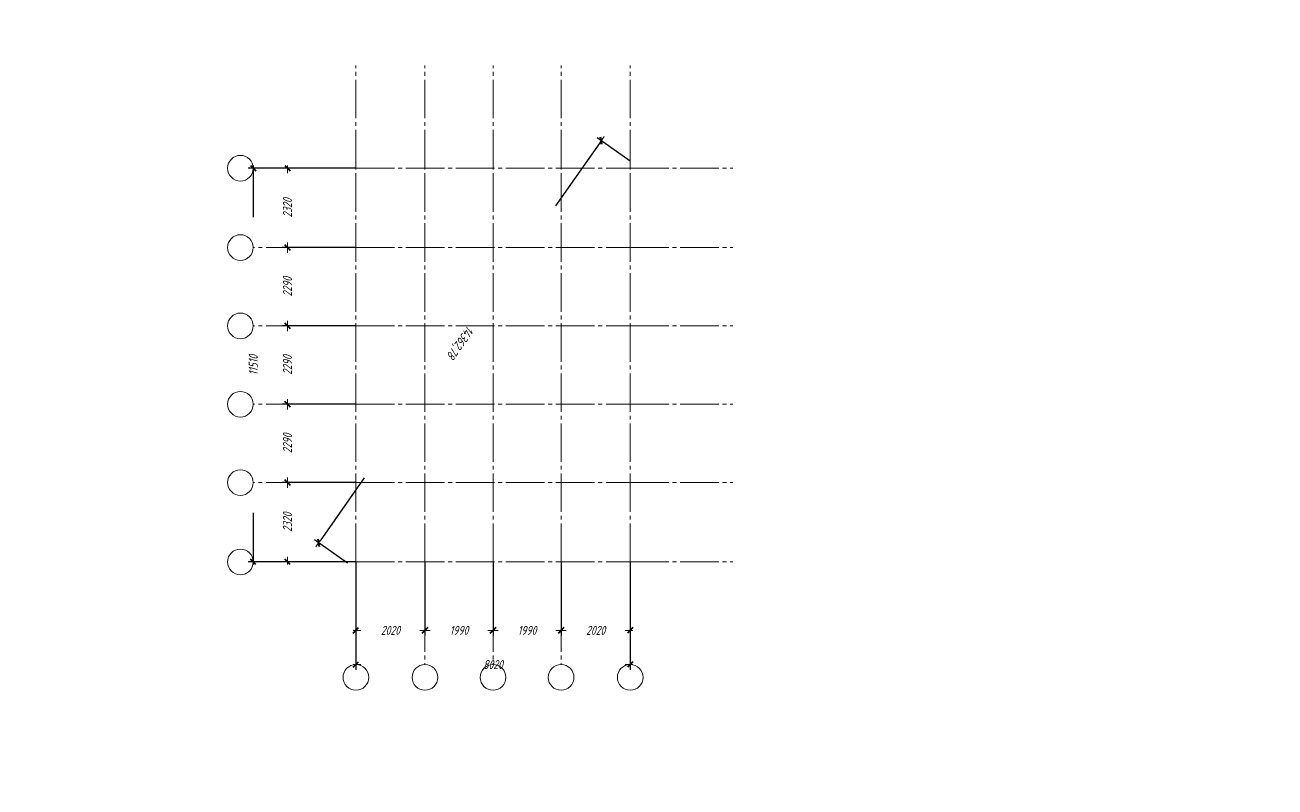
# Model space of a CAD drawing. Header units: millimetres. Extents: x 0 to 7980, y 0 to 297.
# Drawn here: x 0 to 487.2, y 0 to 297 of the extents above; entities that cross this region are included whole.
import ezdxf

# ---------------------------------------------------------------- set-up
doc = ezdxf.new("R2010")
doc.units = ezdxf.units.MM
for name, pattern in [('K5LT_AXLED', [19.5, 15, -1.5, 1.5, -1.5]), ('K5LT_BASIC', [0]), ('K5LT_THIN', [0])]:
    doc.linetypes.add(name, pattern=pattern)
doc.layers.add('Системный слой', color=7, linetype='Continuous')
doc.styles.add('KDIMTEXTSTYLE', font='GOST_AU.SHX', dxfattribs={"width": 0.96, "oblique": 15, "height": 5})
doc.styles.add('KTEXTSTYLE', font='GOST_AU.SHX', dxfattribs={"width": 0.96, "height": 5})
doc.dimstyles.new('KDIMSTYLE (0.01)', dxfattribs={"dimtxt": 5, "dimasz": 1, "dimexe": 2, "dimexo": 0, "dimgap": 1, "dimtad": 1, "dimlfac": 75, "dimtxsty": 'KDIMTEXTSTYLE', "dimsah": 1, "dimcen": 0, "dimdle": 1, "dimadec": 0, "dimazin": 0, "dimtfac": 0.667, "dimtmove": 0, "dimatfit": 3, "dimfxl": 0, "dimtvp": 1, "dimtolj": 1, "dimtzin": 0, "dimarcsym": 0})

# ---------------------------------------------------------------- blocks, each defined once
blk = doc.blocks.new('U1')
at = {"layer": 'Системный слой', "color": 30, "linetype": 'K5LT_AXLED', "lineweight": 18}
for p, q in [((108.9608215230213, 87.72095628591303), (88.96082152302128, 87.72095628591303)), ((128.9608215230213, 87.72095628591303), (108.9608215230213, 87.72095628591303)), ((128.9608215230213, 87.72095628591303), (235.8941548563546, 87.72095628591303)), ((235.8941548563546, 87.72095628591303), (275.8941548563546, 87.72095628591303))]:
    blk.add_line(p, q, dxfattribs=at)
at = {"layer": 'Системный слой', "color": 7, "linetype": 'K5LT_THIN', "lineweight": 18}
blk.add_arc((83.96082152302125, 87.72095628591302), 5, 0, 359.999994270422, dxfattribs=at)
blk = doc.blocks.new('U2')
at = {"layer": 'Системный слой', "color": 30, "linetype": 'K5LT_AXLED', "lineweight": 18}
for p, q in [((108.9608215230213, 118.6542896192464), (88.96082152302128, 118.6542896192464)), ((128.9608215230213, 118.6542896192464), (108.9608215230213, 118.6542896192464)), ((128.9608215230213, 118.6542896192464), (235.8941548563546, 118.6542896192464)), ((235.8941548563546, 118.6542896192464), (275.8941548563546, 118.6542896192464))]:
    blk.add_line(p, q, dxfattribs=at)
at = {"layer": 'Системный слой', "color": 7, "linetype": 'K5LT_THIN', "lineweight": 18}
blk.add_arc((83.96082152302125, 118.6542896192464), 5, 0, 359.999994270422, dxfattribs=at)
blk = doc.blocks.new('U3')
at = {"layer": 'Системный слой', "color": 30, "linetype": 'K5LT_AXLED', "lineweight": 18}
for p, q in [((108.9608215230213, 149.1876229525797), (88.96082152302128, 149.1876229525797)), ((128.9608215230213, 149.1876229525797), (108.9608215230213, 149.1876229525797)), ((128.9608215230213, 149.1876229525797), (235.8941548563546, 149.1876229525797)), ((235.8941548563546, 149.1876229525797), (275.8941548563546, 149.1876229525797))]:
    blk.add_line(p, q, dxfattribs=at)
at = {"layer": 'Системный слой', "color": 7, "linetype": 'K5LT_THIN', "lineweight": 18}
blk.add_arc((83.96082152302125, 149.1876229525797), 5, 0, 359.999994270422, dxfattribs=at)
blk = doc.blocks.new('U4')
at = {"layer": 'Системный слой', "color": 30, "linetype": 'K5LT_AXLED', "lineweight": 18}
for p, q in [((108.9608215230213, 179.720956285913), (88.96082152302128, 179.720956285913)), ((128.9608215230213, 179.720956285913), (108.9608215230213, 179.720956285913)), ((128.9608215230213, 179.720956285913), (235.8941548563546, 179.720956285913)), ((235.8941548563546, 179.720956285913), (275.8941548563546, 179.720956285913))]:
    blk.add_line(p, q, dxfattribs=at)
at = {"layer": 'Системный слой', "color": 7, "linetype": 'K5LT_THIN', "lineweight": 18}
blk.add_arc((83.96082152302125, 179.720956285913), 5, 0, 359.999994270422, dxfattribs=at)
blk = doc.blocks.new('U5')
at = {"layer": 'Системный слой', "color": 30, "linetype": 'K5LT_AXLED', "lineweight": 18}
for p, q in [((108.9608215230213, 210.2542896192464), (88.96082152302128, 210.2542896192464)), ((128.9608215230213, 210.2542896192464), (108.9608215230213, 210.2542896192464)), ((128.9608215230213, 210.2542896192464), (235.8941548563546, 210.2542896192464)), ((235.8941548563546, 210.2542896192464), (275.8941548563546, 210.2542896192464))]:
    blk.add_line(p, q, dxfattribs=at)
at = {"layer": 'Системный слой', "color": 7, "linetype": 'K5LT_THIN', "lineweight": 18}
blk.add_arc((83.96082152302125, 210.2542896192463), 5, 0, 359.999994270422, dxfattribs=at)
blk = doc.blocks.new('U6')
at = {"layer": 'Системный слой', "color": 30, "linetype": 'K5LT_AXLED', "lineweight": 18}
for p, q in [((108.9608215230213, 241.1876229525797), (88.96082152302128, 241.1876229525797)), ((128.9608215230213, 241.1876229525797), (108.9608215230213, 241.1876229525797)), ((128.9608215230213, 241.1876229525797), (235.8941548563546, 241.1876229525797)), ((235.8941548563546, 241.1876229525797), (275.8941548563546, 241.1876229525797))]:
    blk.add_line(p, q, dxfattribs=at)
at = {"layer": 'Системный слой', "color": 7, "linetype": 'K5LT_THIN', "lineweight": 18}
blk.add_arc((83.96082152302125, 241.1876229525797), 5, 0, 359.999994270422, dxfattribs=at)
blk = doc.blocks.new('U7')
at = {"layer": 'Системный слой', "color": 30, "linetype": 'K5LT_AXLED', "lineweight": 18}
for p, q in [((128.9608215230213, 241.1876229525797), (128.9608215230213, 281.1876229525797)), ((128.9608215230213, 87.72095628591303), (128.9608215230213, 241.1876229525797)), ((128.9608215230213, 87.72095628591303), (128.9608215230213, 67.72095628591303)), ((128.9608215230213, 67.72095628591303), (128.9608215230213, 47.72095628591303))]:
    blk.add_line(p, q, dxfattribs=at)
at = {"layer": 'Системный слой', "color": 7, "linetype": 'K5LT_THIN', "lineweight": 18}
blk.add_arc((128.9608215230213, 42.72095628591302), 5, 0, 359.999994270422, dxfattribs=at)
blk = doc.blocks.new('U8')
at = {"layer": 'Системный слой', "color": 30, "linetype": 'K5LT_AXLED', "lineweight": 18}
for p, q in [((155.8941548563546, 241.1876229525797), (155.8941548563546, 281.1876229525797)), ((155.8941548563546, 87.72095628591303), (155.8941548563546, 241.1876229525797)), ((155.8941548563546, 87.72095628591303), (155.8941548563546, 67.72095628591303)), ((155.8941548563546, 67.72095628591303), (155.8941548563546, 47.72095628591303))]:
    blk.add_line(p, q, dxfattribs=at)
at = {"layer": 'Системный слой', "color": 7, "linetype": 'K5LT_THIN', "lineweight": 18}
blk.add_arc((155.8941548563546, 42.72095628591302), 5, 0, 359.999994270422, dxfattribs=at)
blk = doc.blocks.new('U9')
at = {"layer": 'Системный слой', "color": 30, "linetype": 'K5LT_AXLED', "lineweight": 18}
for p, q in [((182.427488189688, 241.1876229525797), (182.427488189688, 281.1876229525797)), ((182.4274881896879, 87.72095628591303), (182.427488189688, 241.1876229525797)), ((182.4274881896879, 87.72095628591303), (182.4274881896879, 67.72095628591303)), ((182.4274881896879, 67.72095628591303), (182.4274881896879, 47.72095628591303))]:
    blk.add_line(p, q, dxfattribs=at)
at = {"layer": 'Системный слой', "color": 7, "linetype": 'K5LT_THIN', "lineweight": 18}
blk.add_arc((182.4274881896879, 42.72095628591302), 5, 0, 359.999994270422, dxfattribs=at)
blk = doc.blocks.new('U10')
at = {"layer": 'Системный слой', "color": 30, "linetype": 'K5LT_AXLED', "lineweight": 18}
for p, q in [((208.9608215230213, 241.1876229525797), (208.9608215230213, 281.1876229525797)), ((208.9608215230213, 87.72095628591303), (208.9608215230213, 241.1876229525797)), ((208.9608215230213, 87.72095628591303), (208.9608215230213, 67.72095628591303)), ((208.9608215230213, 67.72095628591303), (208.9608215230213, 47.72095628591303))]:
    blk.add_line(p, q, dxfattribs=at)
at = {"layer": 'Системный слой', "color": 7, "linetype": 'K5LT_THIN', "lineweight": 18}
blk.add_arc((208.9608215230212, 42.72095628591302), 5, 0, 359.999994270422, dxfattribs=at)
blk = doc.blocks.new('U11')
at = {"layer": 'Системный слой', "color": 30, "linetype": 'K5LT_AXLED', "lineweight": 18}
for p, q in [((235.8941548563546, 241.1876229525797), (235.8941548563546, 281.1876229525797)), ((235.8941548563546, 87.72095628591303), (235.8941548563546, 241.1876229525797)), ((235.8941548563546, 87.72095628591303), (235.8941548563546, 67.72095628591303)), ((235.8941548563546, 67.72095628591303), (235.8941548563546, 47.72095628591303))]:
    blk.add_line(p, q, dxfattribs=at)
at = {"layer": 'Системный слой', "color": 7, "linetype": 'K5LT_THIN', "lineweight": 18}
blk.add_arc((235.8941548563545, 42.72095628591302), 5, 0, 359.999994270422, dxfattribs=at)
blk = doc.blocks.new('U0')
at = {"layer": 'Системный слой'}
for name in ['U7', 'U8', 'U9', 'U10', 'U11', 'U6', 'U5', 'U4', 'U3', 'U2', 'U1']:
    blk.add_blockref(name, (0, 0), dxfattribs=at)
blk = doc.blocks.new('KDIMARROW_03')
at = {"layer": 'Системный слой', "color": 0, "linetype": 'K5LT_BASIC', "lineweight": 40}
blk.add_line((-1.060500025749207, -1.060500025749206), (1.060500025749207, 1.060500025749206), dxfattribs=at)
at = {"layer": 'Системный слой', "color": 0, "linetype": 'K5LT_THIN', "lineweight": 18}
for q in [(-1, 0), (2, -2.449293598294706e-16)]:
    blk.add_line((0, 0), q, dxfattribs=at)

msp = doc.modelspace()

# ---------------------------------------------------------------- block references
at = {"layer": 'Системный слой'}
msp.add_blockref('U0', (0, 0), dxfattribs=at)

# ---------------------------------------------------------------- dimensions: what is measured, and where the dimension line sits
at = {"layer": 'Системный слой', "color": 7}
for base, p1, p2, angle, location, override in [((114.4619910003134, 95.18599615830921), (237.4899811562857, 242.7876068192461), (127.3568297162846, 86.12119889924634), 234.89359755074486, (169.528566720314, 173.5192001183091), {"dimexo": 2, "dimpost": '\\H3.5;\\W0.965;\\Q15;<>', "dimblk1": 'KDIMARROW_03', "dimblk2": 'KDIMARROW_03', "dimse1": 0, "dimse2": 0, "dimclrt": 7, "dimtolj": 1}), ((88.96082152302131, 87.72095628591306), (128.9608215230213, 241.1876229525797), (128.9608215230213, 87.72095628591303), 90, (88.96082152302131, 164.4542896192464), {"dimexo": 0, "dimpost": '\\H3.5;\\W0.965;\\Q15;<>', "dimblk1": 'KDIMARROW_03', "dimblk2": 'KDIMARROW_03', "dimse1": 0, "dimse2": 0, "dimclrt": 7, "dimtolj": 1}), ((102.2941548563547, 210.2542896192464), (128.9608215230213, 241.1876229525797), (128.9608215230213, 210.2542896192464), 90, (102.2941548563547, 225.7209562859131), {"dimexo": 0, "dimpost": '\\H3.5;\\W0.965;\\Q15;<>', "dimblk1": 'KDIMARROW_03', "dimblk2": 'KDIMARROW_03', "dimse1": 0, "dimse2": 0, "dimclrt": 7, "dimtolj": 1}), ((102.2941548563547, 179.720956285913), (128.9608215230213, 210.2542896192464), (128.9608215230213, 179.720956285913), 90, (102.2941548563547, 194.9876229525798), {"dimexo": 0, "dimpost": '\\H3.5;\\W0.965;\\Q15;<>', "dimblk1": 'KDIMARROW_03', "dimblk2": 'KDIMARROW_03', "dimse1": 0, "dimse2": 0, "dimclrt": 7, "dimtolj": 1}), ((102.2941548563547, 149.1876229525797), (128.9608215230213, 179.720956285913), (128.9608215230213, 149.1876229525797), 90, (102.2941548563547, 164.4542896192464), {"dimexo": 0, "dimpost": '\\H3.5;\\W0.965;\\Q15;<>', "dimblk1": 'KDIMARROW_03', "dimblk2": 'KDIMARROW_03', "dimse1": 0, "dimse2": 0, "dimclrt": 7, "dimtolj": 1}), ((102.2941548563547, 118.6542896192464), (128.9608215230213, 149.1876229525797), (128.9608215230213, 118.6542896192464), 90, (102.2941548563547, 133.9209562859131), {"dimexo": 0, "dimpost": '\\H3.5;\\W0.965;\\Q15;<>', "dimblk1": 'KDIMARROW_03', "dimblk2": 'KDIMARROW_03', "dimse1": 0, "dimse2": 0, "dimclrt": 7, "dimtolj": 1}), ((102.2941548563547, 87.72095628591306), (128.9608215230213, 118.6542896192464), (128.9608215230213, 87.72095628591303), 90, (102.2941548563547, 103.1876229525797), {"dimexo": 0, "dimpost": '\\H3.5;\\W0.965;\\Q15;<>', "dimblk1": 'KDIMARROW_03', "dimblk2": 'KDIMARROW_03', "dimse1": 0, "dimse2": 0, "dimclrt": 7, "dimtolj": 1})]:
    msp.add_linear_dim(base=base, p1=p1, p2=p2, angle=angle, location=location, dimstyle='KDIMSTYLE (0.01)', override=override, dxfattribs=at).render()
for base, p1, p2, location in [((128.9608215230213, 61.05428961924639), (155.8941548563546, 87.72095628591303), (128.9608215230213, 87.72095628591303), (142.427488189688, 61.05428961924639)), ((128.9608215230213, 47.72095628591305), (235.8941548563546, 87.72095628591303), (128.9608215230213, 87.72095628591303), (182.427488189688, 47.72095628591305)), ((155.8941548563547, 61.05428961924639), (182.4274881896879, 87.72095628591303), (155.8941548563546, 87.72095628591303), (169.1608215230213, 61.05428961924639)), ((182.427488189688, 61.05428961924639), (208.9608215230213, 87.72095628591303), (182.4274881896879, 87.72095628591303), (195.6941548563547, 61.05428961924639)), ((208.9608215230213, 61.05428961924639), (235.8941548563546, 87.72095628591303), (208.9608215230213, 87.72095628591303), (222.427488189688, 61.05428961924639))]:
    msp.add_linear_dim(base=base, p1=p1, p2=p2, location=location, dimstyle='KDIMSTYLE (0.01)', override={"dimexo": 0, "dimpost": '\\H3.5;\\W0.965;\\Q15;<>', "dimblk1": 'KDIMARROW_03', "dimblk2": 'KDIMARROW_03', "dimse1": 0, "dimse2": 0, "dimclrt": 7, "dimtolj": 1}, dxfattribs=at).render()

doc.saveas('drawing.dxf')
